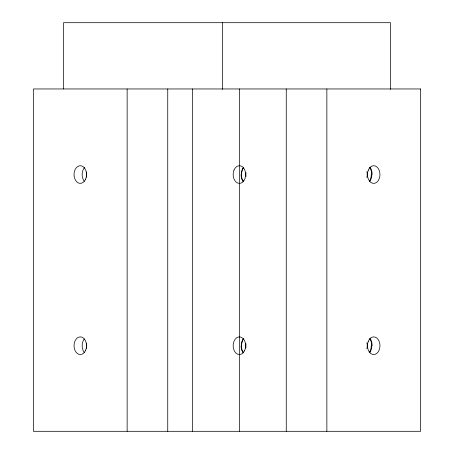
<?xml version="1.0" encoding="UTF-8"?>
<svg xmlns="http://www.w3.org/2000/svg" width="454" height="454" viewBox="0 0 454 454"><rect width="100%" height="100%" fill="white"/><g stroke="black" fill="none" stroke-linecap="round" stroke-linejoin="round"><path stroke-width="0.68" d="M86.351 171.918L86.351 177.173M86.351 343.088L86.351 348.343M84.257 338.9C81.448 342.804 81.448 348.627 84.257 352.531M243.372 167.725L242.958 168.298A8.881 5.964 88 0 0 241.954 170.318L241.295 174.546L241.971 178.757A8.881 5.919 -88.5 0 0 242.975 180.771M243.372 338.9L242.958 339.467A8.881 5.964 88 0 0 241.954 341.487L241.295 345.715L241.971 349.926A8.881 5.919 -88.5 0 0 242.975 351.941M84.705 167.22C81.391 171.044 81.351 177.293 84.257 181.362M242.958 180.794L243.372 181.362M242.958 351.964L243.372 352.531M370.158 168.298C372.399 172.026 372.399 177.066 370.158 180.794A8.847 6.118 85.6 0 1 369.749 181.373M370.158 339.467C372.399 343.196 372.399 348.235 370.158 351.964A8.847 6.123 85.6 0 1 369.749 352.542M390.485 89.381L390.485 22.7L63.515 22.7L63.515 88.961M326.863 88.961L326.863 431.3M286.258 88.961L286.258 431.3M239.406 88.961L239.406 431.3M222.63 22.7L222.63 89.381M192.553 88.961L192.553 431.3M167.742 88.961L167.742 431.3M127.137 88.961L127.137 431.3M246.006 347.645A8.819 5.42 -90 0 1 246.006 343.786M246.006 176.475A8.819 5.42 90 0 1 246.006 172.616M367.241 174.154A8.819 5.42 90 0 1 367.241 174.938M366.911 342.668A8.819 5.42 90 0 1 366.911 348.763M245.41 343.286A8.836 6.248 90 0 1 245.41 348.144M241.539 345.715A8.825 5.499 90 0 1 243.06 339.626M242.845 352.139A8.825 5.93 -87.9 0 1 241.097 345.715M243.077 339.62A8.825 6.061 86.2 0 1 243.696 338.758M243.543 352.934A8.825 6.197 -81 0 1 242.873 352.077M241.539 174.546A8.825 5.499 90 0 1 243.06 168.457M242.845 180.97A8.825 5.93 -87.9 0 1 241.097 174.546M243.077 168.451A8.825 6.061 86.2 0 1 243.696 167.588M243.543 181.765A8.825 6.197 -81 0 1 242.873 180.908M366.911 171.499A8.819 5.42 -90 0 1 366.911 177.588M371.253 174.546A8.825 5.499 90 0 1 369.511 180.998M369.931 167.378A8.825 6.197 -81 0 1 371.991 174.546M371.253 345.715A8.825 5.499 90 0 1 369.511 352.168M369.931 338.548A8.825 6.197 -81 0 1 371.991 345.715M369.738 167.736A8.847 6.106 -85.9 0 1 370.152 168.309M369.738 338.905A8.847 6.106 -85.9 0 1 370.152 339.479M420.569 88.961L33.431 88.961L33.431 431.3L420.569 431.3L420.569 88.961M85.698 350.13A8.836 6.248 -90 0 0 80.284 336.879A8.836 6.248 -90 0 0 74.876 350.13A8.836 6.248 -90 0 0 85.698 350.13M85.392 179.631A8.836 6.248 -90 0 0 80.846 165.744A8.836 6.248 -90 0 0 74.615 178.257A8.836 6.248 -90 0 0 85.392 179.631M233.992 170.125A8.836 6.248 90 0 0 239.406 183.382A8.836 6.248 90 0 0 244.814 170.125A8.836 6.248 90 0 0 233.992 170.125M244.513 350.8A8.836 6.248 -90 0 0 239.967 336.913A8.836 6.248 -90 0 0 233.736 349.427A8.836 6.248 -90 0 0 244.513 350.8M368.302 170.125A8.836 6.248 90 0 0 373.716 183.382A8.836 6.248 90 0 0 379.124 170.125A8.836 6.248 90 0 0 368.302 170.125M368.302 341.3A8.836 6.248 90 0 0 373.716 354.551A8.836 6.248 90 0 0 379.124 341.3A8.836 6.248 90 0 0 368.302 341.3"/></g></svg>
